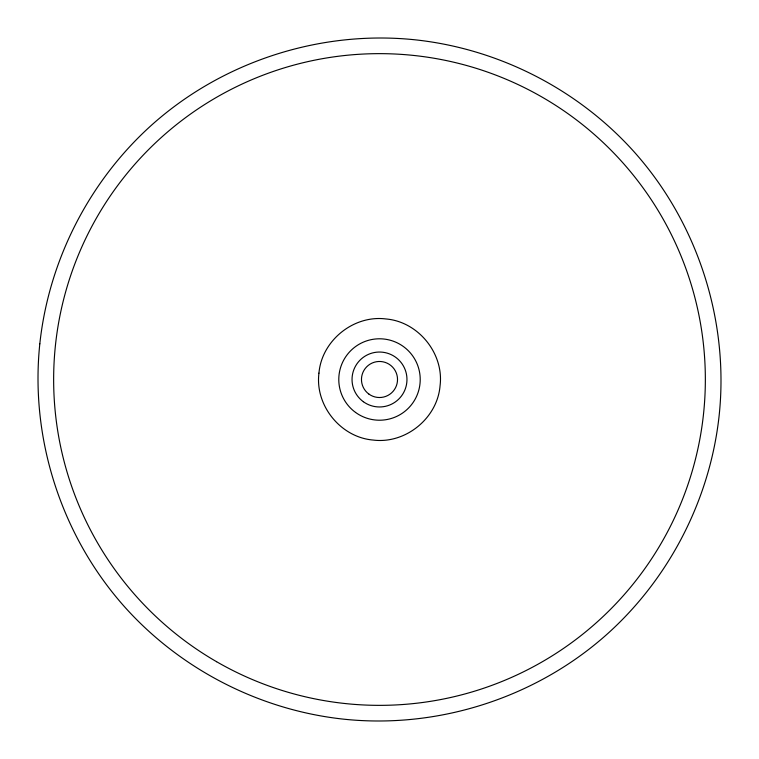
<?xml version="1.0" encoding="UTF-8"?>
<svg xmlns="http://www.w3.org/2000/svg" width="759" height="759" viewBox="0 0 759 759"><rect width="100%" height="100%" fill="white"/><g stroke="black" fill="none" stroke-linecap="round" stroke-linejoin="round"><path stroke-width="1.14" d="M39.819 343.799C29.81 438.882 61.688 537.002 125.681 608.044C181.733 670.064 260.669 710.282 343.799 719.181C438.882 729.19 537.002 697.312 608.044 633.319C670.064 577.267 710.282 498.331 719.181 415.201C729.19 320.118 697.312 221.998 633.319 150.956C577.267 88.936 498.331 48.718 415.201 39.819C320.118 29.81 221.998 61.688 150.956 125.681C88.936 181.733 48.718 260.669 39.819 343.799M318.951 373.134C314.805 405.42 340.696 437.393 373.134 440.049C405.42 444.195 437.393 418.304 440.049 385.866C444.195 353.58 418.304 321.607 385.866 318.951C353.58 314.805 321.607 340.696 318.951 373.134M216.571 661.696A325.848 325.848 0 0 0 705.348 379.5A325.848 325.848 0 0 0 216.571 97.304A325.848 325.848 0 0 0 216.571 661.696M363.362 401.72A27.457 27.457 0 0 0 406.815 382.375A27.457 27.457 0 0 0 368.333 354.415A27.457 27.457 0 0 0 363.362 401.72M368.902 394.082A18.026 18.026 0 0 0 397.422 381.388A18.026 18.026 0 0 0 372.166 363.03A18.026 18.026 0 0 0 368.902 394.082M355.573 412.441A40.711 40.711 0 0 0 419.993 383.76A40.711 40.711 0 0 0 362.944 342.309A40.711 40.711 0 0 0 355.573 412.441"/></g></svg>
